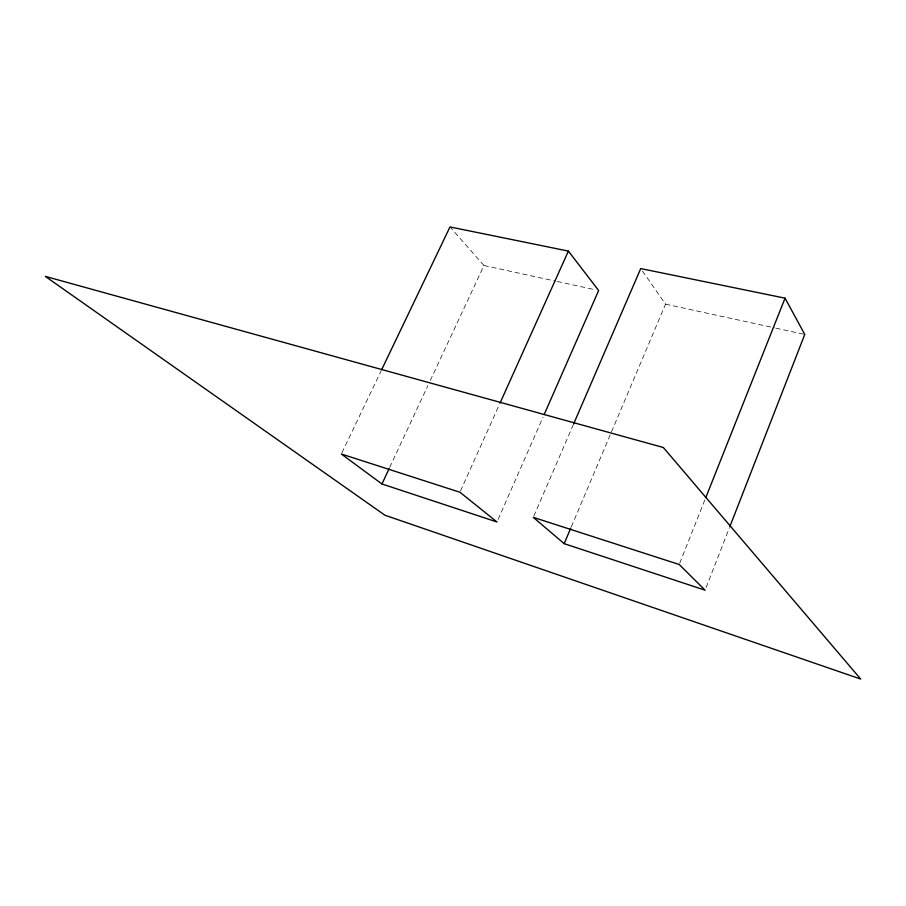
<?xml version="1.0" encoding="UTF-8"?>
<svg xmlns="http://www.w3.org/2000/svg" width="906" height="906" viewBox="0 0 906 906"><rect width="100%" height="100%" fill="white"/><g stroke="black" fill="none" stroke-linecap="round" stroke-linejoin="round"><path stroke-width="0.68" stroke-dasharray="4.53 3.4" d="M706.102 587.53L729.228 528.221M679.727 563.181L705.276 498.9M571.346 526.748L665.536 304.156L642.331 270.871M533.827 516.058L573.566 424.065M498.13 519.387L542.988 417.236M460.52 490.95L499.376 404.552M389.705 467.371L427.892 385.605M430.282 380.497L483.974 265.515L450.905 227.984M341.924 452.728L381.007 371.086M665.536 304.156L774.449 327.847M775.83 328.153L804.777 334.45M483.974 265.515L555.82 281.177M557.201 281.472L594.495 289.603"/><path stroke-width="1.36" d="M729.738 526.896L804.777 334.45L785.049 298.165L640.735 268.572L573.566 424.065M705.797 497.587L785.049 298.165M564.189 543.668L533.272 517.349L679.206 564.495L705.072 590.168L564.189 543.668L570.791 528.051M544.132 414.642L598.64 290.509L568.39 251.087L449.988 226.942L381.607 369.818M499.953 403.261L568.39 251.087M381.947 483.985L341.324 453.997L459.931 492.241L496.998 521.981L381.947 483.985L389.116 468.651M663.339 447.507L45.3 276.375L384.925 515.22L860.7 679.058L663.339 447.507"/></g></svg>
